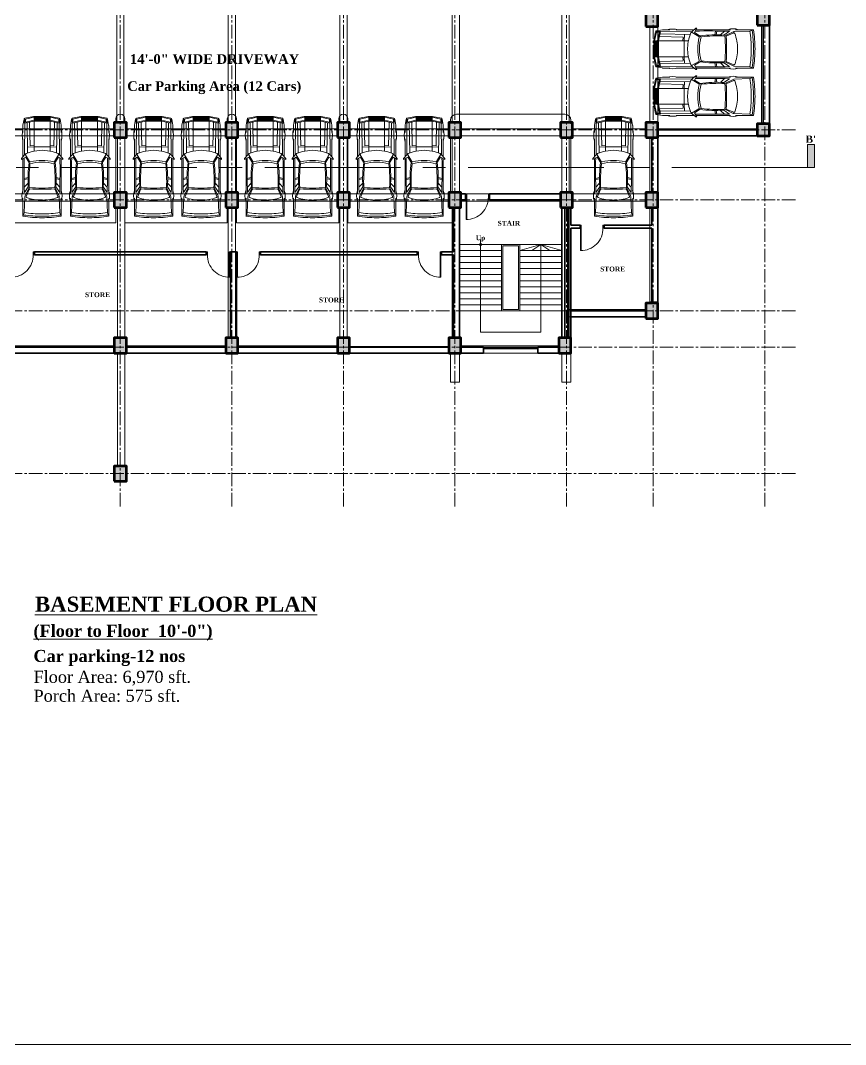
# Model space of a CAD drawing. Header units: feet. Extents: x 25261344 to 25389498, y 30010528 to 30074588.
# Drawn here: x 25353280 to 25354648, y 30071075 to 30072773 of the extents above; entities that cross this region are included whole.
import ezdxf

# ---------------------------------------------------------------- set-up
doc = ezdxf.new("R2010")
doc.units = ezdxf.units.FT
doc.header["$LTSCALE"] = 30
doc.header["$MEASUREMENT"] = 0
doc.header["$PDMODE"] = 32
doc.header["$PDSIZE"] = 15
doc.linetypes.add('CENTER2', pattern=[1.125, 0.75, -0.125, 0.125, -0.125])
doc.linetypes.add('DASHED', pattern=[0.75, 0.5, -0.25])
doc.layers.get('0').update_dxf_attribs({"lineweight": 5})
for name, color, linetype, lineweight in [('CAR', 250, 'Continuous', 0), ('Column', 1, 'Continuous', 80), ('Dim-1', 7, 'Continuous', 9), ('Door', 32, 'Continuous', 5), ('GRADE BEAM', 2, 'Continuous', 20), ('grid text', 252, 'CENTER2', 9), ('LINE', 193, 'Continuous', 9), ('rail', 224, 'Continuous', 9), ('STAIR', 243, 'Continuous', 13), ('TEXT', 7, 'Continuous', 18), ('TITLE TEXT', 7, 'Continuous', 18), ('WALL', 7, 'Continuous', 35), ('WIN', 142, 'Continuous', 20)]:
    doc.layers.add(name, color=color, linetype=linetype, lineweight=lineweight)
doc.styles.add('MtXpl_Times_New_Roma', font='timesbd.ttf')
doc.styles.get("Standard").update_dxf_attribs({"font": 'timesbd.ttf'})
doc.styles.add('SWIS_LT', font='swisscl.ttf')
doc.dimstyles.new('dim-02', dxfattribs={"dimtxt": 8, "dimasz": 3, "dimexe": 3, "dimexo": 3, "dimgap": 2, "dimtad": 0, "dimdec": 0, "dimzin": 0, "dimdsep": 46, "dimlunit": 4, "dimtxsty": 'SWIS_LT', "dimblk": 'ARCHTICK', "dimcen": 2, "dimdle": 3, "dimclrd": 256, "dimclre": 256, "dimclrt": 256, "dimadec": 0, "dimazin": 0, "dimtfac": 1, "dimtdec": 0, "dimtix": 1, "dimtmove": 0, "dimatfit": 3, "dimfxl": 0, "dimfrac": 2, "dimtolj": 1, "dimtzin": 1, "dimlwd": -1, "dimarcsym": 0})

# ---------------------------------------------------------------- blocks, each defined once
blk = doc.blocks.new('FG')
at = {"layer": 'Door'}
for p, q in [((-2, -5), (-2, -42.4)), ((-1, -5), (-1, -42.4))]:
    blk.add_line(p, q, dxfattribs=at)
for points in [[(-40, 0), (-38, 0), (-38, -5), (-40, -5)], [(0, 0), (-2, 0), (-2, -5), (0, -5)]]:
    blk.add_lwpolyline(points, dxfattribs=at)
blk.add_arc((-1.4, -5.8), 36.6, 178.7054, 270.6905, dxfattribs=at)
blk = doc.blocks.new('VEH_027')
for p, q in [((-6867.4, 14468.2), (-6869.4, 14468.2)), ((-6865.4, 14461.2), (-6869.4, 14468.2)), ((-6861.3, 14463), (-6867.4, 14468.2)), ((-6963.4, 14465.8), (-6933.3, 14465.8)), ((-6963.4, 14465.8), (-6957.4, 14463.7)), ((-6957.4, 14463.7), (-6931.4, 14462.6)), ((-6918.8, 14455.6), (-6930.4, 14460.4)), ((-6929.7, 14462.2), (-6915.8, 14455.4)), ((-6925, 14465.8), (-6868, 14465.8)), ((-6914.3, 14456.9), (-6923.7, 14463.3)), ((-6915.3, 14463.5), (-6908.6, 14457.2)), ((-6901.1, 14457.4), (-6902.5, 14463.7)), ((-6899.1, 14457.4), (-6900.5, 14463.7)), ((-6876.4, 14454.1), (-6865.4, 14461.2)), ((-6872.6, 14454.7), (-6861.4, 14461.2)), ((-6864.6, 14465.8), (-6834.8, 14465.8)), ((-6809, 14462.5), (-6861.3, 14463)), ((-6858.4, 14457.9), (-6808.2, 14458.8)), ((-6848.3, 14447.2), (-6848.9, 14458.1)), ((-6846.6, 14453.7), (-6807.3, 14454.7)), ((-6846, 14447.2), (-6846.6, 14453.7)), ((-6824.3, 14465.8), (-6812.9, 14465.8)), ((-6802.1, 14464), (-6812.2, 14465.7)), ((-6809.1, 14463.1), (-6805.7, 14447.2)), ((-6809.1, 14463.1), (-6800.8, 14463.1)), ((-6807.3, 14461.8), (-6804.2, 14447.2)), ((-6807.3, 14461.8), (-6802.4, 14461.8)), ((-6802.4, 14461.8), (-6799.3, 14447.2)), ((-6797.8, 14448.1), (-6800.6, 14462.6)), ((-6853.9, 14434), (-6855.2, 14447.2)), ((-6855.2, 14447.2), (-6799.3, 14447.2)), ((-6848.3, 14447.2), (-6848.3, 14434)), ((-6805.7, 14447.2), (-6805.7, 14434)), ((-6804.2, 14447.2), (-6804.2, 14434)), ((-6804.2, 14443.9), (-6799.3, 14443.9)), ((-6804.2, 14440.6), (-6799.3, 14440.6)), ((-6804.2, 14437.3), (-6799.3, 14437.3)), ((-6802.6, 14447.2), (-6802.6, 14434)), ((-6800.9, 14447.2), (-6800.9, 14434)), ((-6799.3, 14447.2), (-6799.3, 14434)), ((-6797.8, 14434), (-6797.8, 14447.7)), ((-6855.2, 14420.9), (-6853.9, 14434)), ((-6855.2, 14420.9), (-6799.3, 14420.9)), ((-6848.3, 14420.9), (-6848.9, 14410)), ((-6848.3, 14420.9), (-6848.3, 14434)), ((-6846, 14420.9), (-6846.6, 14414.4)), ((-6809.1, 14405), (-6805.7, 14420.9)), ((-6807.3, 14406.3), (-6804.2, 14420.9)), ((-6805.7, 14420.9), (-6805.7, 14434)), ((-6804.2, 14434), (-6799.3, 14434)), ((-6804.2, 14420.9), (-6804.2, 14434)), ((-6804.2, 14430.7), (-6799.3, 14430.7)), ((-6804.2, 14427.5), (-6799.3, 14427.5)), ((-6804.2, 14424.2), (-6799.3, 14424.2)), ((-6802.6, 14420.9), (-6802.6, 14434)), ((-6802.4, 14406.3), (-6799.3, 14420.9)), ((-6800.9, 14420.9), (-6800.9, 14434)), ((-6797.8, 14419.9), (-6800.6, 14405.5)), ((-6799.3, 14420.9), (-6799.3, 14434)), ((-6797.8, 14434), (-6797.8, 14420.4)), ((-6963.4, 14402.3), (-6957.4, 14404.4)), ((-6963.4, 14402.3), (-6933.3, 14402.3)), ((-6957.4, 14404.4), (-6931.4, 14405.4)), ((-6918.8, 14412.5), (-6930.4, 14407.6)), ((-6929.7, 14405.9), (-6915.8, 14412.6)), ((-6925, 14402.3), (-6868, 14402.3)), ((-6914.3, 14411.2), (-6923.7, 14404.8)), ((-6915.3, 14404.6), (-6908.6, 14410.9)), ((-6901.1, 14410.7), (-6902.5, 14404.4)), ((-6899.1, 14410.7), (-6900.5, 14404.4)), ((-6876.4, 14414), (-6865.4, 14406.9)), ((-6872.6, 14413.4), (-6861.4, 14406.8)), ((-6865.4, 14406.9), (-6869.4, 14399.9)), ((-6861.3, 14405.1), (-6867.4, 14399.9)), ((-6864.6, 14402.3), (-6834.8, 14402.3)), ((-6809, 14405.5), (-6861.3, 14405.1)), ((-6858.4, 14410.1), (-6808.2, 14409.2)), ((-6846.6, 14414.4), (-6807.3, 14413.4)), ((-6824.3, 14402.3), (-6812.9, 14402.3)), ((-6802.1, 14404.1), (-6812.2, 14402.4)), ((-6809.1, 14405), (-6800.8, 14405)), ((-6807.3, 14406.3), (-6802.4, 14406.3)), ((-6867.4, 14399.9), (-6869.4, 14399.9))]:
    blk.add_line(p, q)
for centre, radius, start, end in [((-6749.4, 14434), 216.4, 171.5672, 180), ((-6711.3, 14434), 251.9, 172.9338, 180), ((-6754.7, 14434), 204.8, 171.6755, 180), ((-6929.5, 14442.1), 25.3, 69.2613, 110.7387), ((-6864.2, 14434), 72.7, 159.3311, 180), ((-6930.9, 14459.2), 1.32, 67.3717, 159.3311), ((-6931.5, 14458.6), 4.08, 63.9223, 87.6778), ((-6888.3, 13113.4), 1350.4, 89.0862, 91.5015), ((-6919.3, 14454.4), 1.32, 356.018, 67.3717), ((-6627.1, 14434), 291.6, 176.018, 180), ((-6659.3, 14434), 257.4, 175.2345, 180), ((-6904.7, 14198.9), 256.8, 83.6568, 92.4781), ((-6900.4, 14274.6), 182.8, 81.7391, 94.3382), ((-6947.9, 14434), 74.3, 360, 15.6527), ((-6871.9, 14453.5), 1.38, 120.3986, 193.4983), ((-6953, 14434), 82.1, 360, 13.4983), ((-6860.7, 14460), 1.38, 23.7677, 120.3986), ((-6919.8, 14434), 65.9, 11.5129, 23.7677), ((-6829.1, 14424.6), 42.4, 76.4679, 103.5321), ((-6812.9, 14461.1), 4.66, 80.4445, 90), ((-6802.4, 14462.2), 1.83, 11.0781, 80.4445), ((-6800, 14447.7), 2.25, 360, 11.0781), ((-6749.4, 14434), 216.4, 180, 188.4328), ((-6711.3, 14434), 251.9, 180, 187.0662), ((-6754.7, 14434), 204.8, 180, 188.3245), ((-6864.2, 14434), 72.7, 180, 200.6689), ((-6627.1, 14434), 291.6, 180, 183.982), ((-6659.3, 14434), 257.4, 180, 184.7655), ((-6947.9, 14434), 74.3, 344.3473, 360), ((-6953, 14434), 82.1, 346.5017, 360), ((-6919.8, 14434), 65.9, 336.2323, 348.4871), ((-6800, 14420.4), 2.25, 348.9219, 360), ((-6929.5, 14425.9), 25.3, 249.2613, 290.7387), ((-6930.9, 14408.9), 1.32, 200.6689, 292.6283), ((-6931.5, 14409.5), 4.08, 272.3222, 296.0777), ((-6888.3, 15754.7), 1350.4, 268.4985, 270.9138), ((-6919.3, 14413.7), 1.32, 292.6283, 3.982), ((-6904.7, 14669.2), 256.8, 267.5218, 276.3432), ((-6900.4, 14593.5), 182.8, 265.6618, 278.2609), ((-6871.9, 14414.6), 1.38, 166.5017, 239.6014), ((-6860.7, 14408), 1.38, 239.6014, 336.2323), ((-6829.1, 14443.5), 42.4, 256.4679, 283.5321), ((-6812.9, 14407), 4.66, 270, 279.5555), ((-6802.4, 14405.9), 1.83, 279.5555, 348.9219)]:
    blk.add_arc(centre, radius, start, end)
blk = doc.blocks.new('DFGDFG')
at = {"layer": 'grid text'}
for p, q in [((25353445.4, 30071967.2), (25353445.4, 30072999.8)), ((25353630.4, 30071967.2), (25353630.4, 30072999.8)), ((25353815.4, 30071967.2), (25353815.4, 30072999.8)), ((25354000.4, 30071967.2), (25354000.4, 30072999.8)), ((25354185.4, 30071967.2), (25354185.4, 30072999.8)), ((25354329.4, 30071967.2), (25354329.4, 30072999.8)), ((25354514.4, 30071967.2), (25354514.4, 30072999.8)), ((25354565.1, 30072591.7), (25352812.9, 30072591.7)), ((25354565.1, 30072475.7), (25352812.9, 30072475.7)), ((25354565.1, 30072291.7), (25352812.9, 30072291.7)), ((25354565.1, 30072231.7), (25352812.9, 30072231.7)), ((25354565.1, 30072021.7), (25352812.9, 30072021.7))]:
    blk.add_line(p, q, dxfattribs=at)
blk = doc.blocks.new('_ArchTick')
at = {"color": 0, "linetype": 'ByBlock', "const_width": 0.15}
blk.add_lwpolyline([(-0.5, -0.5), (0.5, 0.5)], dxfattribs=at)
blk = doc.blocks.new('*D153')
at = {"layer": 'Defpoints', "color": 0}
for p in [(25354521.9, 30072941.7), (25352837.1, 30071881.7), (25353082.9, 30071881.7)]:
    blk.add_point(p, dxfattribs=at)
at = {"layer": 'Dim-1', "lineweight": -2}
for p, q in [((25352847.1, 30072941.7), (25352834.1, 30072941.7)), ((25352847.1, 30071881.7), (25352834.1, 30071881.7))]:
    blk.add_line(p, q, dxfattribs=at)
at = {"layer": 'Dim-1'}
for p, q in [((25352837.1, 30072944.7), (25352837.1, 30072424.7)), ((25352837.1, 30071878.7), (25352837.1, 30072398.7))]:
    blk.add_line(p, q, dxfattribs=at)
at = {"layer": 'Dim-1', "xscale": 3, "yscale": 3, "zscale": 3}
for p, rotation in [((25352837.1, 30072941.7), 90), ((25352837.1, 30071881.7), 270)]:
    blk.add_blockref('_ArchTick', p, dxfattribs=dict(at, rotation=rotation))
at = {"layer": 'Dim-1', "insert": (25352837.1, 30072411.7), "char_height": 8, "attachment_point": 5, "rotation": 90, "style": 'SWIS_LT'}
blk.add_mtext('\\A1;88\'-4"', dxfattribs=at)
blk = doc.blocks.new('CLMN-1')
at = {"layer": 'Column', "lineweight": 0}
h = blk.add_hatch(dxfattribs=at)
h.set_pattern_fill('AR-CONC', color=9, style=0)
h.set_pattern_definition([(50, (0, 0), (7.172601826, -0.6275213498), [0.75, -8.25]), (355, (0, 0), (-1.3875133361, 7.521921337), [0.6, -6.6]), (100.45144446, (0.598, -0.052), (5.7850884673, 6.8943999097), [0.63740192, -7.01142112]), (46.1842, (0, 2), (10.6724133067, -1.655192808), [1.125, -12.375]), (96.63563549, (0.889, 1.862), (9.3466194567, 9.7411860077), [0.95610342, -10.5171376]), (351.18416399, (0, 2), (9.3466194505, 9.7411860027), [0.9, -9.90000001]), (21, (1, 1.5), (5.9690705212, -4.02618890665), [0.75, -8.25]), (326, (1, 1.5), (2.4331533192, 7.2515004505), [0.6, -6.6]), (71.45144474, (1.4974, 1.1645), (8.4022237673, 3.2253115281), [0.6374019, -7.01142112]), (37.5, (0, 0), (0.12159855317, 3.32893853831), [0, -6.52, 0, -6.7, 0, -6.625]), (7.5, (0, 0), (2.63069537442, 3.94411711882), [0, -3.82, 0, -6.37, 0, -2.525]), (327.5, (-2.23, 0), (5.33822436172, -0.22554871734), [0, -2.5, 0, -7.8, 0, -10.35]), (317.5, (-3.23, 0), (5.8318616934, 1.0010498233), [0, -3.25, 0, -5.18, 0, -7.35])])
h.paths.add_polyline_path([(25351500.7, 30073166.5), (25351520.7, 30073166.5), (25351520.7, 30073186.5), (25351500.7, 30073186.5)])
h.paths.add_polyline_path([(25351642.2, 30073166.5), (25351662.2, 30073166.5), (25351662.2, 30073186.5), (25351642.2, 30073186.5)])
h.paths.add_polyline_path([(25351824.7, 30073166.5), (25351844.7, 30073166.5), (25351844.7, 30073186.5), (25351824.7, 30073186.5)])
h.paths.add_polyline_path([(25351824.7, 30073010.5), (25351844.7, 30073010.5), (25351844.7, 30073030.5), (25351824.7, 30073030.5)])
h.paths.add_polyline_path([(25351824.7, 30072826.5), (25351844.7, 30072826.5), (25351844.7, 30072846.5), (25351824.7, 30072846.5)])
h = blk.add_hatch(dxfattribs=at)
h.set_pattern_fill('AR-CONC', color=9, style=0)
h.set_pattern_definition([(50, (2964.0585, 2071.44), (7.172601826, -0.6275213498), [0.75, -8.25]), (355, (2964.0585, 2071.44), (-1.3875133361, 7.521921337), [0.6, -6.6]), (100.4514, (2964.656, 2071.3876), (5.7850938171, 6.8943954206), [0.6374019, -7.01142112]), (46.1842, (2964.0585, 2073.44), (10.6724104863, -1.6551901433), [1.125, -12.375]), (96.6356, (2964.948, 2073.302), (9.3466270555, 9.741178709), [0.95610288, -10.51713]), (351.1842, (2964.058, 2073.44), (9.3466194513, 9.7411860093), [0.9, -9.9]), (21, (2965.0585, 2072.94), (5.9690705212, -4.02618890665), [0.75, -8.25]), (326, (2965.0585, 2072.94), (2.4331533192, 7.2515004505), [0.6, -6.6]), (71.4514, (2965.556, 2072.6044), (8.4022262858, 3.2253049671), [0.6374019, -7.01142112]), (37.5, (2964.0585, 2071.44), (0.12159855317, 3.32893853831), [0, -6.52, 0, -6.7, 0, -6.625]), (7.5, (2964.0585, 2071.44), (2.63069537442, 3.94411711882), [0, -3.82, 0, -6.37, 0, -2.525]), (327.5, (2961.8285, 2071.44), (5.33822436172, -0.22554871734), [0, -2.5, 0, -7.8, 0, -10.35]), (317.5, (2960.8285, 2071.44), (5.8318616934, 1.0010498233), [0, -3.25, 0, -5.18, 0, -7.35])])
h.paths.add_polyline_path([(25350570.7, 30072708), (25350590.7, 30072708), (25350590.7, 30072733), (25350570.7, 30072733)])
h.paths.add_polyline_path([(25350570.7, 30072824), (25350590.7, 30072824), (25350590.7, 30072849), (25350570.7, 30072849)])
h.paths.add_polyline_path([(25350570.7, 30073065.5), (25350590.7, 30073065.5), (25350590.7, 30073090.5), (25350570.7, 30073090.5)])
h.paths.add_polyline_path([(25350570.7, 30072481.6), (25350570.7, 30072491.6), (25350585.7, 30072491.6), (25350585.7, 30072466.6), (25350560.7, 30072466.6), (25350560.7, 30072481.6)])
h.paths.add_polyline_path([(25350570.7, 30072567.5), (25350560.7, 30072567.5), (25350560.7, 30072582.5), (25350585.7, 30072582.5), (25350585.7, 30072557.5), (25350570.7, 30072557.5)])
h.paths.add_polyline_path([(25350405.7, 30072481.6), (25350415.7, 30072481.6), (25350415.7, 30072466.6), (25350390.7, 30072466.6), (25350390.7, 30072491.6), (25350405.7, 30072491.6)])
h.paths.add_polyline_path([(25350405.7, 30072567.6), (25350405.7, 30072557.6), (25350390.7, 30072557.6), (25350390.7, 30072582.6), (25350415.7, 30072582.6), (25350415.7, 30072567.6)])
h.paths.add_polyline_path([(25351495.7, 30072466.5), (25351515.7, 30072466.5), (25351515.7, 30072491.5), (25351495.7, 30072491.5)])
h.paths.add_polyline_path([(25351313.2, 30072466.5), (25351333.2, 30072466.5), (25351333.2, 30072491.5), (25351313.2, 30072491.5)])
h.paths.add_polyline_path([(25351128.2, 30072466.5), (25351148.2, 30072466.5), (25351148.2, 30072491.5), (25351128.2, 30072491.5)])
h.paths.add_polyline_path([(25350943.2, 30072466.5), (25350963.2, 30072466.5), (25350963.2, 30072491.5), (25350943.2, 30072491.5)])
h.paths.add_polyline_path([(25350758.2, 30072466.5), (25350778.2, 30072466.5), (25350778.2, 30072491.5), (25350758.2, 30072491.5)])
h.paths.add_polyline_path([(25350205.7, 30072466.5), (25350225.7, 30072466.5), (25350225.7, 30072491.5), (25350205.7, 30072491.5)])
h.paths.add_polyline_path([(25351498.2, 30072708), (25351518.2, 30072708), (25351518.2, 30072733), (25351498.2, 30072733)])
h.paths.add_polyline_path([(25351313.2, 30072708), (25351333.2, 30072708), (25351333.2, 30072733), (25351313.2, 30072733)])
h.paths.add_polyline_path([(25351128.2, 30072708), (25351148.2, 30072708), (25351148.2, 30072733), (25351128.2, 30072733)])
h.paths.add_polyline_path([(25350943.2, 30072708), (25350963.2, 30072708), (25350963.2, 30072733), (25350943.2, 30072733)])
h.paths.add_polyline_path([(25350758.2, 30072708), (25350778.2, 30072708), (25350778.2, 30072733), (25350758.2, 30072733)])
h.paths.add_polyline_path([(25350388.2, 30072708), (25350408.2, 30072708), (25350408.2, 30072733), (25350388.2, 30072733)])
h.paths.add_polyline_path([(25350205.7, 30072708), (25350225.7, 30072708), (25350225.7, 30072733), (25350205.7, 30072733)])
h.paths.add_polyline_path([(25351639.7, 30072524), (25351659.7, 30072524), (25351659.7, 30072549), (25351639.7, 30072549)])
h.paths.add_polyline_path([(25351639.7, 30072708), (25351659.7, 30072708), (25351659.7, 30072733), (25351639.7, 30072733)])
h.paths.add_polyline_path([(25351495.7, 30073065.5), (25351515.7, 30073065.5), (25351515.7, 30073090.5), (25351495.7, 30073090.5)])
h.paths.add_polyline_path([(25351639.7, 30073008), (25351659.7, 30073008), (25351659.7, 30073033), (25351639.7, 30073033)])
h.paths.add_polyline_path([(25351639.7, 30072824), (25351659.7, 30072824), (25351659.7, 30072849), (25351639.7, 30072849)])
h.paths.add_polyline_path([(25351498.2, 30072824), (25351518.2, 30072824), (25351518.2, 30072849), (25351498.2, 30072849)])
h.paths.add_polyline_path([(25351313.2, 30072824), (25351333.2, 30072824), (25351333.2, 30072849), (25351313.2, 30072849)])
h.paths.add_polyline_path([(25351128.2, 30072824), (25351148.2, 30072824), (25351148.2, 30072849), (25351128.2, 30072849)])
h.paths.add_polyline_path([(25350943.2, 30072824), (25350963.2, 30072824), (25350963.2, 30072849), (25350943.2, 30072849)])
h.paths.add_polyline_path([(25350758.2, 30072824), (25350778.2, 30072824), (25350778.2, 30072849), (25350758.2, 30072849)])
h.paths.add_polyline_path([(25350388.2, 30072824), (25350408.2, 30072824), (25350408.2, 30072849), (25350388.2, 30072849)])
h.paths.add_polyline_path([(25350205.7, 30072824), (25350225.7, 30072824), (25350225.7, 30072849), (25350205.7, 30072849)])
h.paths.add_polyline_path([(25351313.2, 30073065.5), (25351333.2, 30073065.5), (25351333.2, 30073090.5), (25351313.2, 30073090.5)])
h.paths.add_polyline_path([(25351128.2, 30073065.5), (25351148.2, 30073065.5), (25351148.2, 30073090.5), (25351128.2, 30073090.5)])
h.paths.add_polyline_path([(25350943.2, 30073065.5), (25350963.2, 30073065.5), (25350963.2, 30073090.5), (25350943.2, 30073090.5)])
h.paths.add_polyline_path([(25350758.2, 30073065.5), (25350778.2, 30073065.5), (25350778.2, 30073090.5), (25350758.2, 30073090.5)])
h.paths.add_polyline_path([(25350390.7, 30073065.5), (25350410.7, 30073065.5), (25350410.7, 30073090.5), (25350390.7, 30073090.5)])
h.paths.add_polyline_path([(25350205.7, 30073065.5), (25350225.7, 30073065.5), (25350225.7, 30073090.5), (25350205.7, 30073090.5)])
h.paths.add_polyline_path([(25350758.2, 30072254), (25350778.2, 30072254), (25350778.2, 30072279), (25350758.2, 30072279)])
h.paths.add_polyline_path([(25350388.2, 30072254), (25350408.2, 30072254), (25350408.2, 30072279), (25350388.2, 30072279)])
h.paths.add_polyline_path([(25350205.7, 30072254), (25350225.7, 30072254), (25350225.7, 30072279), (25350205.7, 30072279)])
at = {"layer": 'Column'}
for points in [[(25351639.7, 30073008), (25351659.7, 30073008), (25351659.7, 30073033), (25351639.7, 30073033)], [(25351824.7, 30073010.5), (25351844.7, 30073010.5), (25351844.7, 30073030.5), (25351824.7, 30073030.5)], [(25350758.2, 30072824), (25350778.2, 30072824), (25350778.2, 30072849), (25350758.2, 30072849)], [(25350943.2, 30072824), (25350963.2, 30072824), (25350963.2, 30072849), (25350943.2, 30072849)], [(25351128.2, 30072824), (25351148.2, 30072824), (25351148.2, 30072849), (25351128.2, 30072849)], [(25351313.2, 30072824), (25351333.2, 30072824), (25351333.2, 30072849), (25351313.2, 30072849)], [(25351498.2, 30072824), (25351518.2, 30072824), (25351518.2, 30072849), (25351498.2, 30072849)], [(25351639.7, 30072824), (25351659.7, 30072824), (25351659.7, 30072849), (25351639.7, 30072849)], [(25351824.7, 30072826.5), (25351844.7, 30072826.5), (25351844.7, 30072846.5), (25351824.7, 30072846.5)], [(25350758.2, 30072708), (25350778.2, 30072708), (25350778.2, 30072733), (25350758.2, 30072733)], [(25350943.2, 30072708), (25350963.2, 30072708), (25350963.2, 30072733), (25350943.2, 30072733)], [(25351128.2, 30072708), (25351148.2, 30072708), (25351148.2, 30072733), (25351128.2, 30072733)], [(25351313.2, 30072708), (25351333.2, 30072708), (25351333.2, 30072733), (25351313.2, 30072733)], [(25351498.2, 30072708), (25351518.2, 30072708), (25351518.2, 30072733), (25351498.2, 30072733)], [(25351639.7, 30072708), (25351659.7, 30072708), (25351659.7, 30072733), (25351639.7, 30072733)], [(25351639.7, 30072524), (25351659.7, 30072524), (25351659.7, 30072549), (25351639.7, 30072549)], [(25350758.2, 30072466.5), (25350778.2, 30072466.5), (25350778.2, 30072491.5), (25350758.2, 30072491.5)], [(25350943.2, 30072466.5), (25350963.2, 30072466.5), (25350963.2, 30072491.5), (25350943.2, 30072491.5)], [(25351128.2, 30072466.5), (25351148.2, 30072466.5), (25351148.2, 30072491.5), (25351128.2, 30072491.5)], [(25351313.2, 30072466.5), (25351333.2, 30072466.5), (25351333.2, 30072491.5), (25351313.2, 30072491.5)], [(25351495.7, 30072466.5), (25351515.7, 30072466.5), (25351515.7, 30072491.5), (25351495.7, 30072491.5)], [(25350758.2, 30072254), (25350778.2, 30072254), (25350778.2, 30072279), (25350758.2, 30072279)]]:
    blk.add_lwpolyline(points, close=True, dxfattribs=at)
blk = doc.blocks.new('G B')
at = {"layer": 'GRADE BEAM'}
for points in [[(25347799.9, 30069373.6), (25347811.9, 30069373.6), (25347811.9, 30069157.1), (25347799.9, 30069157.1)], [(25347984.9, 30069373.6), (25347996.9, 30069373.6), (25347996.9, 30069157.1), (25347984.9, 30069157.1)], [(25348169.9, 30069373.6), (25348181.9, 30069373.6), (25348181.9, 30069157.1), (25348169.9, 30069157.1)], [(25348356.4, 30069373.6), (25348368.4, 30069373.6), (25348368.4, 30069157.1), (25348356.4, 30069157.1)], [(25348538.4, 30069373.6), (25348550.4, 30069373.6), (25348550.4, 30069157.1), (25348538.4, 30069157.1)], [(25348684.4, 30069316.1), (25348697.4, 30069316.1), (25348697.4, 30069157.1), (25348684.4, 30069157.1)], [(25348869.4, 30069318.6), (25348882.4, 30069318.6), (25348882.4, 30069154.6), (25348869.4, 30069154.6)], [(25347795.9, 30069146.6), (25347795.9, 30069134.6), (25347628.4, 30069134.6), (25347628.4, 30069146.6)], [(25347980.9, 30069146.6), (25347980.9, 30069134.6), (25347815.9, 30069134.6), (25347815.9, 30069146.6)], [(25348165.9, 30069146.6), (25348165.9, 30069134.6), (25348000.9, 30069134.6), (25348000.9, 30069146.6)], [(25348350.9, 30069146.6), (25348350.9, 30069134.6), (25348185.9, 30069134.6), (25348185.9, 30069146.6)], [(25348535.9, 30069146.6), (25348535.9, 30069134.6), (25348370.9, 30069134.6), (25348370.9, 30069146.6)], [(25348677.4, 30069146.6), (25348677.4, 30069134.6), (25348555.9, 30069134.6), (25348555.9, 30069146.6)], [(25348862.4, 30069146.6), (25348862.4, 30069134.6), (25348697.4, 30069134.6), (25348697.4, 30069146.6)], [(25347801.4, 30069132.1), (25347813.4, 30069132.1), (25347813.4, 30069041.1), (25347801.4, 30069041.1)], [(25347984.9, 30069132.1), (25347996.9, 30069132.1), (25347996.9, 30069041.1), (25347984.9, 30069041.1)], [(25348169.9, 30069132.1), (25348181.9, 30069132.1), (25348181.9, 30069041.1), (25348169.9, 30069041.1)], [(25348356.4, 30069132.1), (25348368.4, 30069132.1), (25348368.4, 30069041.1), (25348356.4, 30069041.1)], [(25348538.4, 30069132.1), (25348550.4, 30069132.1), (25348550.4, 30069041.1), (25348538.4, 30069041.1)], [(25348684.4, 30069132.1), (25348697.4, 30069132.1), (25348697.4, 30069041.1), (25348684.4, 30069041.1)], [(25347795.9, 30069038.6), (25347795.9, 30069026.6), (25347628.4, 30069026.6), (25347628.4, 30069038.6)], [(25347980.9, 30069038.6), (25347980.9, 30069026.6), (25347815.9, 30069026.6), (25347815.9, 30069038.6)], [(25348165.9, 30069038.6), (25348165.9, 30069026.6), (25348000.9, 30069026.6), (25348000.9, 30069038.6)], [(25348350.9, 30069038.6), (25348350.9, 30069026.6), (25348185.9, 30069026.6), (25348185.9, 30069038.6)], [(25348535.9, 30069038.6), (25348535.9, 30069026.6), (25348370.9, 30069026.6), (25348370.9, 30069038.6)], [(25348677.4, 30069038.6), (25348677.4, 30069026.6), (25348555.9, 30069026.6), (25348555.9, 30069038.6)], [(25347801.4, 30069016.1), (25347813.4, 30069016.1), (25347813.4, 30068799.6), (25347801.4, 30068799.6)], [(25347984.9, 30069016.1), (25347996.9, 30069016.1), (25347996.9, 30068799.6), (25347984.9, 30068799.6)], [(25348169.9, 30069016.1), (25348181.9, 30069016.1), (25348181.9, 30068799.6), (25348169.9, 30068799.6)], [(25348356.4, 30069016.1), (25348368.4, 30069016.1), (25348368.4, 30068799.6), (25348356.4, 30068799.6)], [(25348538.4, 30069016.1), (25348550.4, 30069016.1), (25348550.4, 30068799.6), (25348538.4, 30068799.6)], [(25348684.4, 30069016.1), (25348697.4, 30069016.1), (25348697.4, 30068859.6), (25348684.4, 30068859.6)], [(25348677.4, 30068846.6), (25348677.4, 30068834.6), (25348550.4, 30068834.6), (25348550.4, 30068846.6)], [(25347795.9, 30068786.6), (25347795.9, 30068774.6), (25347623.4, 30068774.6), (25347623.4, 30068786.6)], [(25347979.9, 30068786.6), (25347979.9, 30068774.6), (25347815.9, 30068774.6), (25347815.9, 30068786.6)], [(25348165.9, 30068786.6), (25348165.9, 30068774.6), (25348000.9, 30068774.6), (25348000.9, 30068786.6)], [(25348350.9, 30068785.6), (25348350.9, 30068774.6), (25348185.9, 30068774.6), (25348185.9, 30068785.6)], [(25348533.4, 30068786.6), (25348533.4, 30068774.6), (25348370.9, 30068774.6), (25348370.9, 30068786.6)], [(25347801.4, 30068774.6), (25347813.4, 30068774.6), (25347813.4, 30068587.1), (25347801.4, 30068587.1)], [(25348353.4, 30068774.6), (25348368.4, 30068774.6), (25348368.4, 30068726.6), (25348353.4, 30068726.6)], [(25348538.4, 30068774.6), (25348553.4, 30068774.6), (25348553.4, 30068726.6), (25348538.4, 30068726.6)]]:
    blk.add_lwpolyline(points, close=True, dxfattribs=at)

msp = doc.modelspace()

# ---------------------------------------------------------------- hatches: boundary and pattern name
at = {"linetype": 'CENTER2', "ltscale": 10}
msp.add_hatch(color=256, dxfattribs=at).paths.add_polyline_path([(25354596.6, 30072567.8), (25354596.6, 30072529.2), (25354584.9, 30072529.2), (25354584.9, 30072567.8)])

# ---------------------------------------------------------------- linework, layer by layer
at = {"color": 6}
msp.add_line((25353992.9, 30072604.2), (25353992.9, 30072607.7), dxfattribs=at)
at = {"linetype": 'CENTER2', "ltscale": 10}
msp.add_line((25354584.9, 30072529.2), (25352759.3, 30072529.2), dxfattribs=at)
msp.add_lwpolyline([(25352085.2, 30073771.6), (25389498.3, 30073771.6), (25389498.3, 30071075.1), (25352085.2, 30071075.1)], close=True)
msp.add_lwpolyline([(25354596.6, 30072529.2), (25354596.6, 30072567.8), (25354584.9, 30072567.8), (25354584.9, 30072529.2)], close=True, dxfattribs=at)
at = {"layer": 'LINE', "color": 0, "ltscale": 10, "const_width": 2.5}
msp.add_lwpolyline([(25354042.9, 30072402.9, -1), (25354042.9, 30072400.4, -1)], format="xyb", close=True, dxfattribs=at)
at = {"layer": 'LINE', "color": 0, "ltscale": 10}
msp.add_lwpolyline([(25354042.9, 30072410.2), (25354042.9, 30072256.2), (25354042.9, 30072256.2), (25354142.9, 30072256.2), (25354142.9, 30072401.7), (25354107.9, 30072391.7), (25354127.9, 30072391.7), (25354142.9, 30072401.7), (25354177.9, 30072391.7), (25354157.9, 30072391.7), (25354142.9, 30072401.7)], dxfattribs=at)
at = {"layer": 'rail'}
for p, q in [((25354077.9, 30072291.7), (25354077.9, 30072401.7)), ((25354077.9, 30072401.7), (25354107.9, 30072401.7)), ((25354079.9, 30072293.7), (25354079.9, 30072399.7)), ((25354079.9, 30072399.7), (25354105.9, 30072399.7)), ((25354105.9, 30072293.7), (25354105.9, 30072399.7)), ((25354107.9, 30072291.7), (25354107.9, 30072401.7)), ((25354105.9, 30072293.7), (25354079.9, 30072293.7)), ((25354107.9, 30072291.7), (25354077.9, 30072291.7))]:
    msp.add_line(p, q, dxfattribs=at)
at = {"layer": 'STAIR'}
for p, q in [((25354002.9, 30072617.7), (25354182.9, 30072617.7)), ((25353437.9, 30072604.2), (25353437.9, 30072610.2)), ((25353452.9, 30072604.2), (25353452.9, 30072610.2)), ((25353622.9, 30072604.2), (25353622.9, 30072610.2)), ((25353637.9, 30072604.2), (25353637.9, 30072610.2)), ((25353807.9, 30072604.2), (25353807.9, 30072610.2)), ((25353822.9, 30072604.2), (25353822.9, 30072610.2)), ((25354192.9, 30072601.7), (25354192.9, 30072607.7)), ((25354192.9, 30072485.7), (25354192.9, 30072581.7)), ((25353437.9, 30072579.2), (25353437.9, 30072488.2)), ((25353452.9, 30072579.2), (25353452.9, 30072488.2)), ((25353622.9, 30072579.2), (25353622.9, 30072488.2)), ((25353637.9, 30072579.2), (25353637.9, 30072488.2)), ((25353807.9, 30072579.2), (25353807.9, 30072488.2)), ((25353822.9, 30072579.2), (25353822.9, 30072488.2)), ((25353992.9, 30072488.2), (25353992.9, 30072579.2)), ((25353437.9, 30072463.2), (25353437.9, 30072437.7)), ((25353452.9, 30072463.2), (25353452.9, 30072437.7)), ((25353622.9, 30072463.2), (25353622.9, 30072437.7)), ((25353637.9, 30072463.2), (25353637.9, 30072437.7)), ((25353807.9, 30072463.2), (25353807.9, 30072437.7)), ((25353822.9, 30072463.2), (25353822.9, 30072437.7)), ((25353267.9, 30072437.7), (25353437.9, 30072437.7)), ((25353452.9, 30072437.7), (25353622.9, 30072437.7)), ((25353637.9, 30072437.7), (25353807.9, 30072437.7)), ((25353822.9, 30072437.7), (25353997.9, 30072437.7)), ((25354077.9, 30072401.7), (25354007.9, 30072401.7)), ((25354077.9, 30072391.7), (25354007.9, 30072391.7)), ((25354077.9, 30072381.7), (25354007.9, 30072381.7)), ((25354077.9, 30072371.7), (25354007.9, 30072371.7)), ((25354077.9, 30072361.7), (25354007.9, 30072361.7)), ((25354077.9, 30072351.7), (25354007.9, 30072351.7)), ((25354077.9, 30072341.7), (25354007.9, 30072341.7)), ((25354077.9, 30072331.7), (25354007.9, 30072331.7)), ((25354077.9, 30072321.7), (25354007.9, 30072321.7)), ((25354077.9, 30072311.7), (25354007.9, 30072311.7)), ((25354077.9, 30072301.7), (25354007.9, 30072301.7)), ((25354077.9, 30072291.7), (25354007.9, 30072291.7))]:
    msp.add_line(p, q, dxfattribs=at)
at = {"layer": 'STAIR', "linetype": 'DASHED', "ltscale": 10}
for p, q in [((25354107.9, 30072401.7), (25354177.9, 30072401.7)), ((25354107.9, 30072391.7), (25354177.9, 30072391.7)), ((25354107.9, 30072381.7), (25354177.9, 30072381.7)), ((25354107.9, 30072371.7), (25354177.9, 30072371.7)), ((25354107.9, 30072361.7), (25354177.9, 30072361.7)), ((25354107.9, 30072351.7), (25354177.9, 30072351.7)), ((25354107.9, 30072341.7), (25354177.9, 30072341.7)), ((25354107.9, 30072331.7), (25354177.9, 30072331.7)), ((25354107.9, 30072321.7), (25354177.9, 30072321.7)), ((25354107.9, 30072311.7), (25354177.9, 30072311.7)), ((25354107.9, 30072301.7), (25354177.9, 30072301.7)), ((25354107.9, 30072291.7), (25354177.9, 30072291.7))]:
    msp.add_line(p, q, dxfattribs=at)
at = {"layer": 'STAIR'}
for centre, radius, start, end in [((25353445.4, 30072610.2), 7.5, 0, 180), ((25353630.4, 30072610.2), 7.5, 0, 180), ((25353815.4, 30072610.2), 7.5, 0, 180), ((25354002.9, 30072607.7), 10, 90, 180), ((25354182.9, 30072607.7), 10, 0, 90)]:
    msp.add_arc(centre, radius, start, end, dxfattribs=at)
at = {"layer": 'WALL', "ltscale": 10}
for p, q in [((25354511.9, 30072765.7), (25354511.9, 30072601.7)), ((25354521.9, 30072765.7), (25354521.9, 30072601.7)), ((25354501.9, 30072591.7), (25354336.9, 30072591.7)), ((25354501.9, 30072581.7), (25354336.9, 30072581.7)), ((25354326.9, 30072579.2), (25354326.9, 30072488.2)), ((25354336.9, 30072579.2), (25354336.9, 30072488.2)), ((25354017.9, 30072485.7), (25354010.4, 30072485.7)), ((25354017.9, 30072475.7), (25354017.9, 30072485.7)), ((25354175.4, 30072485.7), (25354057.9, 30072485.7)), ((25354057.9, 30072475.7), (25354057.9, 30072485.7)), ((25353997.9, 30072463.2), (25353997.9, 30072389.7)), ((25354007.9, 30072463.2), (25354007.9, 30072246.7)), ((25354017.9, 30072475.7), (25354010.4, 30072475.7)), ((25354175.4, 30072475.7), (25354057.9, 30072475.7)), ((25354177.9, 30072463.2), (25354177.9, 30072246.7)), ((25354182.9, 30072463.2), (25354182.9, 30072246.7)), ((25354187.9, 30072463.2), (25354187.9, 30072246.7)), ((25354192.9, 30072463.2), (25354192.9, 30072434)), ((25354326.9, 30072463.2), (25354326.9, 30072434)), ((25354336.9, 30072463.2), (25354336.9, 30072304.2)), ((25354207.9, 30072434), (25354192.9, 30072434)), ((25354192.9, 30072429), (25354192.9, 30072246.7)), ((25354207.9, 30072429), (25354192.9, 30072429)), ((25354207.9, 30072434), (25354207.9, 30072429)), ((25354247.9, 30072434), (25354247.9, 30072429)), ((25354326.9, 30072434), (25354247.9, 30072434)), ((25354326.9, 30072429), (25354247.9, 30072429)), ((25354326.9, 30072429), (25354326.9, 30072304.2)), ((25353302.9, 30072389.7), (25353587.9, 30072389.7)), ((25353302.9, 30072384.7), (25353302.9, 30072389.7)), ((25353302.9, 30072384.7), (25353587.9, 30072384.7)), ((25353587.9, 30072384.7), (25353587.9, 30072389.7)), ((25353627.9, 30072389.7), (25353637.9, 30072389.7)), ((25353627.9, 30072246.7), (25353627.9, 30072389.7)), ((25353637.9, 30072246.7), (25353637.9, 30072389.7)), ((25353677.9, 30072389.7), (25353937.9, 30072389.7)), ((25353677.9, 30072384.7), (25353677.9, 30072389.7)), ((25353677.9, 30072384.7), (25353937.9, 30072384.7)), ((25353937.9, 30072389.7), (25353937.9, 30072384.7)), ((25353977.9, 30072389.7), (25353977.9, 30072384.7)), ((25353977.9, 30072389.7), (25353997.9, 30072389.7)), ((25353977.9, 30072384.7), (25353997.9, 30072384.7)), ((25353997.9, 30072384.7), (25353997.9, 30072246.7)), ((25354316.9, 30072291.7), (25354192.9, 30072291.7)), ((25354316.9, 30072281.7), (25354192.9, 30072281.7)), ((25353435.4, 30072231.7), (25353262.9, 30072231.7)), ((25354010.4, 30072231.7), (25354047.9, 30072231.7)), ((25354047.9, 30072231.7), (25354047.9, 30072221.7)), ((25354137.9, 30072231.7), (25354172.9, 30072231.7)), ((25353435.4, 30072221.7), (25353262.9, 30072221.7)), ((25354047.9, 30072221.7), (25354010.4, 30072221.7)), ((25354137.9, 30072221.7), (25354172.9, 30072221.7))]:
    msp.add_line(p, q, dxfattribs=at)
for points in [[(25353620.4, 30072231.7), (25353455.4, 30072231.7), (25353455.4, 30072221.7), (25353620.4, 30072221.7)], [(25353805.4, 30072231.7), (25353640.4, 30072231.7), (25353640.4, 30072221.7), (25353805.4, 30072221.7)], [(25353990.4, 30072231.7), (25353825.4, 30072231.7), (25353825.4, 30072221.7), (25353990.4, 30072221.7)]]:
    msp.add_lwpolyline(points, close=True, dxfattribs=at)
msp.add_lwpolyline([(25354137.9, 30072231.7), (25354137.9, 30072221.7)], dxfattribs=at)
at = {"layer": 'WIN'}
for p, q in [((25354137.9, 30072231.7), (25354047.9, 30072231.7)), ((25354137.9, 30072229.7), (25354047.9, 30072229.7)), ((25354137.9, 30072228.7), (25354047.9, 30072228.7)), ((25354047.9, 30072221.7), (25354137.9, 30072221.7))]:
    msp.add_line(p, q, dxfattribs=at)

# ---------------------------------------------------------------- block references
msp.add_blockref('DFGDFG', (0, 0))
at = {"layer": 'CAR', "rotation": 180}
for p in [(25347532.3, 30087160.1), (25347532.3, 30087081.4)]:
    msp.add_blockref('VEH_027', p, dxfattribs=at)
at = {"layer": 'CAR', "xscale": -1, "rotation": 270}
for p in [(25338881.6, 30079411.9), (25338960.3, 30079411.9), (25339066.6, 30079411.9), (25339145.3, 30079411.9), (25339251.6, 30079411.9), (25339330.3, 30079411.9), (25339436.6, 30079411.9), (25339515.3, 30079411.9), (25339829.4, 30079411.9)]:
    msp.add_blockref('VEH_027', p, dxfattribs=at)
at = {"layer": 'Dim-1'}
msp.add_blockref('CLMN-1', (2677.2, -244.8), dxfattribs=at)
at = {"layer": 'Door', "color": 2, "xscale": -1}
for p in [(25354017.9, 30072485.7), (25354207.9, 30072434), (25353262.9, 30072389.7), (25353637.9, 30072389.7)]:
    msp.add_blockref('FG', p, dxfattribs=at)
at = {"layer": 'Door', "color": 2}
for p in [(25353627.9, 30072389.7), (25353977.9, 30072389.7)]:
    msp.add_blockref('FG', p, dxfattribs=at)
at = {"layer": 'GRADE BEAM'}
msp.add_blockref('G B', (5639.5, 3447.1), dxfattribs=at)

# ---------------------------------------------------------------- texts
at = {"linetype": 'CENTER2', "ltscale": 10, "insert": (25354599.3, 30072570.3), "char_height": 12, "width": 17.051, "attachment_point": 9}
msp.add_mtext("B'", dxfattribs=at)
at = {"layer": 'TEXT', "ltscale": 10}
for s, insert, char_height, width, attachment_point in [('14\'-0" WIDE DRIVEWAY', (25353461.4, 30072717.3), 16, 359.562, 1), ('Car Parking Area (12 Cars)', (25353456.9, 30072672.4), 16, 359.562, 1), ('STAIR', (25354071.3, 30072432.8), 8, 174.781, 7), ('Up', (25354050.6, 30072406.2), 8, 179.781, 9), ('STORE', (25354241.3, 30072365), 8, 179.781, 1), ('STORE', (25353386.9, 30072322.4), 8, 179.781, 1), ('STORE', (25353774.9, 30072313.8), 8, 179.781, 1)]:
    msp.add_mtext(s, dxfattribs=dict(at, insert=insert, char_height=char_height, width=width, attachment_point=attachment_point))
at = {"layer": 'TITLE TEXT', "style": 'MtXpl_Times_New_Roma'}
for s, height, p in [('%%UBASEMENT FLOOR PLAN', 25, (25353303.9, 30071792.8)), ('%%U(Floor to Floor  10\'-0")', 20, (25353301.4, 30071751.1)), ('Car parking-12 nos', 20, (25353301.4, 30071709.4))]:
    msp.add_text(s, height=height, dxfattribs=at).set_placement(p)
at = {"layer": 'TITLE TEXT', "char_height": 20, "width": 323.372, "attachment_point": 1}
for s, insert in [('{\\fTimes New Roman|b0|i0|c0|p18;  Floor Area: 6,970 sft.}', (25353286.4, 30071694.8)), ('{\\fTimes New Roman|b0|i0|c0|p18;  Porch Area: 575 sft.}', (25353286.4, 30071663.4))]:
    msp.add_mtext(s, dxfattribs=dict(at, insert=insert))

# ---------------------------------------------------------------- dimensions: what is measured, and where the dimension line sits
at = {"layer": 'Dim-1'}
dim = msp.add_linear_dim(base=(25352837.1, 30071881.7), p1=(25354521.9, 30072941.7), p2=(25353082.9, 30071881.7), angle=90, dimstyle='dim-02', override={"dimtxt": 8, "dimfxl": 10}, dxfattribs=at)
dim.commit()
dim.dimension.update_dxf_attribs({"geometry": '*D153', "text_midpoint": (25352837.1, 30072411.7)})

doc.saveas('drawing.dxf')
